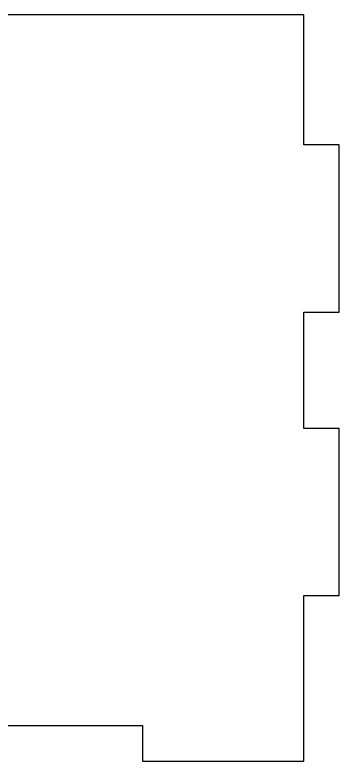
# Model space of a CAD drawing. Extents: x 18 to 213, y 13 to 206.
# Drawn here: x 184.5 to 212, y 78.5 to 141.6 of the extents above; entities that cross this region are included whole.
import ezdxf

# ---------------------------------------------------------------- set-up
doc = ezdxf.new("R2010")
doc.units = 0
doc.layers.get('0').update_dxf_attribs({"linetype": 'CONTINUOUS'})

msp = doc.modelspace()

# ---------------------------------------------------------------- linework, layer by layer
at = {"color": 7}
for p, q in [((195.480281, 141.605607), (178.830403, 141.605607)), ((195.480281, 141.605584), (195.480281, 141.605607)), ((208.980181, 141.605584), (195.480281, 141.605584)), ((208.980181, 130.605688), (208.980181, 141.605584)), ((211.980159, 130.605688), (208.980181, 130.605688)), ((211.980159, 116.455792), (211.980159, 130.605688)), ((208.980181, 106.605866), (208.980181, 116.455792)), ((208.980181, 116.455792), (211.980159, 116.455792)), ((211.980159, 106.605866), (208.980181, 106.605866)), ((211.980159, 92.455969), (211.980159, 106.605866)), ((208.980181, 78.456073), (208.980181, 92.455969)), ((208.980181, 92.455969), (211.980159, 92.455969)), ((178.980403, 81.456051), (195.330281, 81.456051)), ((195.330281, 81.456051), (195.330281, 78.456073)), ((195.330281, 78.456073), (208.980181, 78.456073))]:
    msp.add_line(p, q, dxfattribs=at)

doc.saveas('drawing.dxf')
